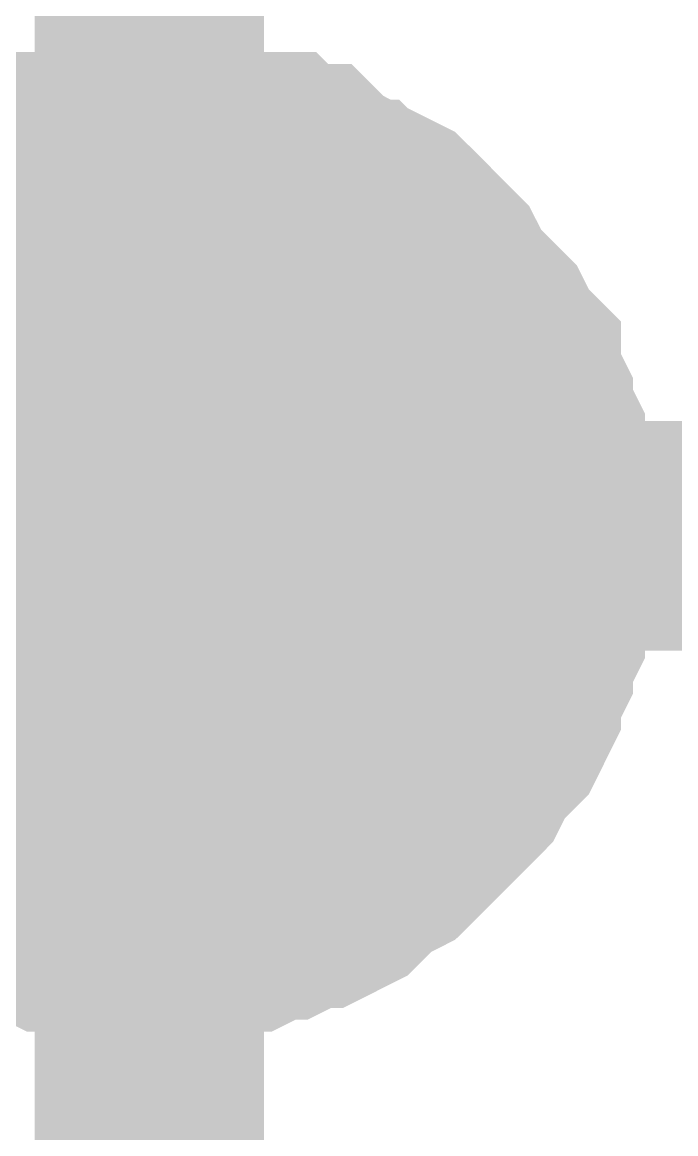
# Model space of a CAD drawing. Header units: millimetres. Extents: x 0 to 841, y 0 to 594.
# Drawn here: x 429.837 to 430.69, y 344.218 to 345.669 of the extents above; entities that cross this region are included whole.
import ezdxf

# ---------------------------------------------------------------- set-up
doc = ezdxf.new("R2010")
doc.units = ezdxf.units.MM
doc.layers.add('Sheet', color=255, linetype='Continuous')

msp = doc.modelspace()

# ---------------------------------------------------------------- linework, layer by layer
at = {"layer": 'Sheet', "const_width": 0.2997}
for points in [[(430.0032, 344.9984), (430.0032, 344.9984), (430.0032, 344.9984), (430.0032, 379.9953), (437.5032, 379.9953)], [(425.0031, 350.0002), (430.0032, 344.9984)], [(429.6771, 345.3868), (429.6926, 345.4023), (429.7237, 345.4178), (429.7392, 345.4178), (429.7547, 345.4334), (429.7858, 345.4489), (429.8013, 345.4644), (429.8324, 345.4644), (429.8479, 345.48), (429.879, 345.48), (429.8945, 345.48), (429.9255, 345.4955), (429.9566, 345.4955), (429.9721, 345.4955), (430.0032, 345.4955)], [(429.6771, 345.3868), (429.6926, 345.4023), (429.7237, 345.4178), (429.7392, 345.4178), (429.7547, 345.4334), (429.7858, 345.4489), (429.8013, 345.4644), (429.8324, 345.4644), (429.8479, 345.48), (429.879, 345.48), (429.8945, 345.48), (429.9255, 345.4955), (429.9566, 345.4955), (429.9721, 345.4955), (430.0032, 345.4955)], [(429.6771, 345.3868), (429.6926, 345.4023), (429.7237, 345.4178), (429.7392, 345.4178), (429.7547, 345.4334), (429.7858, 345.4489), (429.8013, 345.4644), (429.8324, 345.4644), (429.8479, 345.48), (429.879, 345.48), (429.8945, 345.48), (429.9255, 345.4955), (429.9566, 345.4955), (429.9721, 345.4955), (430.0032, 345.4955)], [(429.6771, 345.3868), (429.6926, 345.4023), (429.7237, 345.4178), (429.7392, 345.4178), (429.7547, 345.4334), (429.7858, 345.4489), (429.8013, 345.4644), (429.8324, 345.4644), (429.8479, 345.48), (429.879, 345.48), (429.8945, 345.48), (429.9255, 345.4955), (429.9566, 345.4955), (429.9721, 345.4955), (430.0032, 345.4955)], [(429.6771, 345.3868), (429.6926, 345.4023), (429.7237, 345.4178), (429.7392, 345.4178), (429.7547, 345.4334), (429.7858, 345.4489), (429.8013, 345.4644), (429.8324, 345.4644), (429.8479, 345.48), (429.879, 345.48), (429.8945, 345.48), (429.9255, 345.4955), (429.9566, 345.4955), (429.9721, 345.4955), (430.0032, 345.4955)], [(429.6771, 345.3868), (429.6926, 345.4023), (429.7237, 345.4178), (429.7392, 345.4178), (429.7547, 345.4334), (429.7858, 345.4489), (429.8013, 345.4644), (429.8324, 345.4644), (429.8479, 345.48), (429.879, 345.48), (429.8945, 345.48), (429.9255, 345.4955), (429.9566, 345.4955), (429.9721, 345.4955), (430.0032, 345.4955)], [(429.6771, 345.3868), (429.6926, 345.4023), (429.7237, 345.4178), (429.7392, 345.4178), (429.7547, 345.4334), (429.7858, 345.4489), (429.8013, 345.4644), (429.8324, 345.4644), (429.8479, 345.48), (429.879, 345.48), (429.8945, 345.48), (429.9255, 345.4955), (429.9566, 345.4955), (429.9721, 345.4955), (430.0032, 345.4955)], [(429.6771, 345.3868), (429.6926, 345.4023), (429.7237, 345.4178), (429.7392, 345.4178), (429.7547, 345.4334), (429.7858, 345.4489), (429.8013, 345.4644), (429.8324, 345.4644), (429.8479, 345.48), (429.879, 345.48), (429.8945, 345.48), (429.9255, 345.4955), (429.9566, 345.4955), (429.9721, 345.4955), (430.0032, 345.4955)], [(429.6771, 345.3868), (429.6926, 345.4023), (429.7237, 345.4178), (429.7392, 345.4178), (429.7547, 345.4334), (429.7858, 345.4489), (429.8013, 345.4644), (429.8324, 345.4644), (429.8479, 345.48), (429.879, 345.48), (429.8945, 345.48), (429.9255, 345.4955), (429.9566, 345.4955), (429.9721, 345.4955), (430.0032, 345.4955)], [(429.6771, 345.3868), (429.6926, 345.4023), (429.7237, 345.4178), (429.7392, 345.4178), (429.7547, 345.4334), (429.7858, 345.4489), (429.8013, 345.4644), (429.8324, 345.4644), (429.8479, 345.48), (429.879, 345.48), (429.8945, 345.48), (429.9255, 345.4955), (429.9566, 345.4955), (429.9721, 345.4955), (430.0032, 345.4955)], [(429.6771, 345.3868), (429.6926, 345.4023), (429.7237, 345.4178), (429.7392, 345.4178), (429.7547, 345.4334), (429.7858, 345.4489), (429.8013, 345.4644), (429.8324, 345.4644), (429.8479, 345.48), (429.879, 345.48), (429.8945, 345.48), (429.9255, 345.4955), (429.9566, 345.4955), (429.9721, 345.4955), (430.0032, 345.4955)], [(429.6771, 345.3868), (429.6926, 345.4023), (429.7237, 345.4178), (429.7392, 345.4178), (429.7547, 345.4334), (429.7858, 345.4489), (429.8013, 345.4644), (429.8324, 345.4644), (429.8479, 345.48), (429.879, 345.48), (429.8945, 345.48), (429.9255, 345.4955), (429.9566, 345.4955), (429.9721, 345.4955), (430.0032, 345.4955)], [(429.6771, 345.3868), (429.6926, 345.4023), (429.7237, 345.4178), (429.7392, 345.4178), (429.7547, 345.4334), (429.7858, 345.4489), (429.8013, 345.4644), (429.8324, 345.4644), (429.8479, 345.48), (429.879, 345.48), (429.8945, 345.48), (429.9255, 345.4955), (429.9566, 345.4955), (429.9721, 345.4955), (430.0032, 345.4955)], [(429.6771, 345.3868), (429.6926, 345.4023), (429.7237, 345.4178), (429.7392, 345.4178), (429.7547, 345.4334), (429.7858, 345.4489), (429.8013, 345.4644), (429.8324, 345.4644), (429.8479, 345.48), (429.879, 345.48), (429.8945, 345.48), (429.9255, 345.4955), (429.9566, 345.4955), (429.9721, 345.4955), (430.0032, 345.4955)], [(429.6771, 345.3868), (429.6926, 345.4023), (429.7237, 345.4178), (429.7392, 345.4178), (429.7547, 345.4334), (429.7858, 345.4489), (429.8013, 345.4644), (429.8324, 345.4644), (429.8479, 345.48), (429.879, 345.48), (429.8945, 345.48), (429.9255, 345.4955), (429.9566, 345.4955), (429.9721, 345.4955), (430.0032, 345.4955)], [(429.6771, 345.3868), (429.6926, 345.4023), (429.7237, 345.4178), (429.7392, 345.4178), (429.7547, 345.4334), (429.7858, 345.4489), (429.8013, 345.4644), (429.8324, 345.4644), (429.8479, 345.48), (429.879, 345.48), (429.8945, 345.48), (429.9255, 345.4955), (429.9566, 345.4955), (429.9721, 345.4955), (430.0032, 345.4955)], [(430.0032, 345.4955), (430.0032, 345.4955)], [(430.0032, 345.4955), (430.0342, 345.4955), (430.0498, 345.4955), (430.0808, 345.4955), (430.1119, 345.48), (430.1274, 345.48), (430.1585, 345.48), (430.174, 345.4644), (430.205, 345.4644), (430.2206, 345.4489), (430.2516, 345.4334), (430.2672, 345.4178), (430.2827, 345.4178), (430.3137, 345.4023), (430.3293, 345.3868), (430.3448, 345.3712), (430.3603, 345.3557), (430.3758, 345.3402), (430.3914, 345.3091), (430.4069, 345.2936), (430.4224, 345.278), (430.438, 345.2625), (430.4535, 345.2314), (430.469, 345.2159), (430.469, 345.2004), (430.4845, 345.1693), (430.4845, 345.1538), (430.5001, 345.1227), (430.5001, 345.1072), (430.5156, 345.0761), (430.5156, 345.045), (430.5156, 345.0295), (430.5156, 344.9984)], [(430.0032, 345.4955), (430.0032, 345.4955)], [(430.0032, 345.4955), (430.0342, 345.4955), (430.0498, 345.4955), (430.0808, 345.4955), (430.1119, 345.48), (430.1274, 345.48), (430.1585, 345.48), (430.174, 345.4644), (430.205, 345.4644), (430.2206, 345.4489), (430.2516, 345.4334), (430.2672, 345.4178), (430.2827, 345.4178), (430.3137, 345.4023), (430.3293, 345.3868), (430.3448, 345.3712), (430.3603, 345.3557), (430.3758, 345.3402), (430.3914, 345.3091), (430.4069, 345.2936), (430.4224, 345.278), (430.438, 345.2625), (430.4535, 345.2314), (430.469, 345.2159), (430.469, 345.2004), (430.4845, 345.1693), (430.4845, 345.1538), (430.5001, 345.1227), (430.5001, 345.1072), (430.5156, 345.0761), (430.5156, 345.045), (430.5156, 345.0295), (430.5156, 344.9984)], [(430.0032, 345.4955), (430.0032, 345.4955)], [(430.0032, 345.4955), (430.0342, 345.4955), (430.0498, 345.4955), (430.0808, 345.4955), (430.1119, 345.48), (430.1274, 345.48), (430.1585, 345.48), (430.174, 345.4644), (430.205, 345.4644), (430.2206, 345.4489), (430.2516, 345.4334), (430.2672, 345.4178), (430.2827, 345.4178), (430.3137, 345.4023), (430.3293, 345.3868), (430.3448, 345.3712), (430.3603, 345.3557), (430.3758, 345.3402), (430.3914, 345.3091), (430.4069, 345.2936), (430.4224, 345.278), (430.438, 345.2625), (430.4535, 345.2314), (430.469, 345.2159), (430.469, 345.2004), (430.4845, 345.1693), (430.4845, 345.1538), (430.5001, 345.1227), (430.5001, 345.1072), (430.5156, 345.0761), (430.5156, 345.045), (430.5156, 345.0295), (430.5156, 344.9984)], [(430.0032, 345.4955), (430.0032, 345.4955)], [(430.0032, 345.4955), (430.0342, 345.4955), (430.0498, 345.4955), (430.0808, 345.4955), (430.1119, 345.48), (430.1274, 345.48), (430.1585, 345.48), (430.174, 345.4644), (430.205, 345.4644), (430.2206, 345.4489), (430.2516, 345.4334), (430.2672, 345.4178), (430.2827, 345.4178), (430.3137, 345.4023), (430.3293, 345.3868), (430.3448, 345.3712), (430.3603, 345.3557), (430.3758, 345.3402), (430.3914, 345.3091), (430.4069, 345.2936), (430.4224, 345.278), (430.438, 345.2625), (430.4535, 345.2314), (430.469, 345.2159), (430.469, 345.2004), (430.4845, 345.1693), (430.4845, 345.1538), (430.5001, 345.1227), (430.5001, 345.1072), (430.5156, 345.0761), (430.5156, 345.045), (430.5156, 345.0295), (430.5156, 344.9984)], [(430.0032, 345.4955), (430.0032, 345.4955)], [(430.0032, 345.4955), (430.0342, 345.4955), (430.0498, 345.4955), (430.0808, 345.4955), (430.1119, 345.48), (430.1274, 345.48), (430.1585, 345.48), (430.174, 345.4644), (430.205, 345.4644), (430.2206, 345.4489), (430.2516, 345.4334), (430.2672, 345.4178), (430.2827, 345.4178), (430.3137, 345.4023), (430.3293, 345.3868), (430.3448, 345.3712), (430.3603, 345.3557), (430.3758, 345.3402), (430.3914, 345.3091), (430.4069, 345.2936), (430.4224, 345.278), (430.438, 345.2625), (430.4535, 345.2314), (430.469, 345.2159), (430.469, 345.2004), (430.4845, 345.1693), (430.4845, 345.1538), (430.5001, 345.1227), (430.5001, 345.1072), (430.5156, 345.0761), (430.5156, 345.045), (430.5156, 345.0295), (430.5156, 344.9984)], [(430.0032, 345.4955), (430.0032, 345.4955)], [(430.0032, 345.4955), (430.0342, 345.4955), (430.0498, 345.4955), (430.0808, 345.4955), (430.1119, 345.48), (430.1274, 345.48), (430.1585, 345.48), (430.174, 345.4644), (430.205, 345.4644), (430.2206, 345.4489), (430.2516, 345.4334), (430.2672, 345.4178), (430.2827, 345.4178), (430.3137, 345.4023), (430.3293, 345.3868), (430.3448, 345.3712), (430.3603, 345.3557), (430.3758, 345.3402), (430.3914, 345.3091), (430.4069, 345.2936), (430.4224, 345.278), (430.438, 345.2625), (430.4535, 345.2314), (430.469, 345.2159), (430.469, 345.2004), (430.4845, 345.1693), (430.4845, 345.1538), (430.5001, 345.1227), (430.5001, 345.1072), (430.5156, 345.0761), (430.5156, 345.045), (430.5156, 345.0295), (430.5156, 344.9984)], [(430.0032, 345.4955), (430.0032, 345.4955)], [(430.0032, 345.4955), (430.0342, 345.4955), (430.0498, 345.4955), (430.0808, 345.4955), (430.1119, 345.48), (430.1274, 345.48), (430.1585, 345.48), (430.174, 345.4644), (430.205, 345.4644), (430.2206, 345.4489), (430.2516, 345.4334), (430.2672, 345.4178), (430.2827, 345.4178), (430.3137, 345.4023), (430.3293, 345.3868), (430.3448, 345.3712), (430.3603, 345.3557), (430.3758, 345.3402), (430.3914, 345.3091), (430.4069, 345.2936), (430.4224, 345.278), (430.438, 345.2625), (430.4535, 345.2314), (430.469, 345.2159), (430.469, 345.2004), (430.4845, 345.1693), (430.4845, 345.1538), (430.5001, 345.1227), (430.5001, 345.1072), (430.5156, 345.0761), (430.5156, 345.045), (430.5156, 345.0295), (430.5156, 344.9984)], [(430.0032, 345.4955), (430.0032, 345.4955)], [(430.0032, 345.4955), (430.0342, 345.4955), (430.0498, 345.4955), (430.0808, 345.4955), (430.1119, 345.48), (430.1274, 345.48), (430.1585, 345.48), (430.174, 345.4644), (430.205, 345.4644), (430.2206, 345.4489), (430.2516, 345.4334), (430.2672, 345.4178), (430.2827, 345.4178), (430.3137, 345.4023), (430.3293, 345.3868), (430.3448, 345.3712), (430.3603, 345.3557), (430.3758, 345.3402), (430.3914, 345.3091), (430.4069, 345.2936), (430.4224, 345.278), (430.438, 345.2625), (430.4535, 345.2314), (430.469, 345.2159), (430.469, 345.2004), (430.4845, 345.1693), (430.4845, 345.1538), (430.5001, 345.1227), (430.5001, 345.1072), (430.5156, 345.0761), (430.5156, 345.045), (430.5156, 345.0295), (430.5156, 344.9984)], [(430.0032, 345.4955), (430.0032, 345.4955)], [(430.0032, 345.4955), (430.0342, 345.4955), (430.0498, 345.4955), (430.0808, 345.4955), (430.1119, 345.48), (430.1274, 345.48), (430.1585, 345.48), (430.174, 345.4644), (430.205, 345.4644), (430.2206, 345.4489), (430.2516, 345.4334), (430.2672, 345.4178), (430.2827, 345.4178), (430.3137, 345.4023), (430.3293, 345.3868), (430.3448, 345.3712), (430.3603, 345.3557), (430.3758, 345.3402), (430.3914, 345.3091), (430.4069, 345.2936), (430.4224, 345.278), (430.438, 345.2625), (430.4535, 345.2314), (430.469, 345.2159), (430.469, 345.2004), (430.4845, 345.1693), (430.4845, 345.1538), (430.5001, 345.1227), (430.5001, 345.1072), (430.5156, 345.0761), (430.5156, 345.045), (430.5156, 345.0295), (430.5156, 344.9984)], [(430.0032, 345.4955), (430.0032, 345.4955)], [(430.0032, 345.4955), (430.0342, 345.4955), (430.0498, 345.4955), (430.0808, 345.4955), (430.1119, 345.48), (430.1274, 345.48), (430.1585, 345.48), (430.174, 345.4644), (430.205, 345.4644), (430.2206, 345.4489), (430.2516, 345.4334), (430.2672, 345.4178), (430.2827, 345.4178), (430.3137, 345.4023), (430.3293, 345.3868), (430.3448, 345.3712), (430.3603, 345.3557), (430.3758, 345.3402), (430.3914, 345.3091), (430.4069, 345.2936), (430.4224, 345.278), (430.438, 345.2625), (430.4535, 345.2314), (430.469, 345.2159), (430.469, 345.2004), (430.4845, 345.1693), (430.4845, 345.1538), (430.5001, 345.1227), (430.5001, 345.1072), (430.5156, 345.0761), (430.5156, 345.045), (430.5156, 345.0295), (430.5156, 344.9984)], [(430.0032, 345.4955), (430.0032, 345.4955)], [(430.0032, 345.4955), (430.0342, 345.4955), (430.0498, 345.4955), (430.0808, 345.4955), (430.1119, 345.48), (430.1274, 345.48), (430.1585, 345.48), (430.174, 345.4644), (430.205, 345.4644), (430.2206, 345.4489), (430.2516, 345.4334), (430.2672, 345.4178), (430.2827, 345.4178), (430.3137, 345.4023), (430.3293, 345.3868), (430.3448, 345.3712), (430.3603, 345.3557), (430.3758, 345.3402), (430.3914, 345.3091), (430.4069, 345.2936), (430.4224, 345.278), (430.438, 345.2625), (430.4535, 345.2314), (430.469, 345.2159), (430.469, 345.2004), (430.4845, 345.1693), (430.4845, 345.1538), (430.5001, 345.1227), (430.5001, 345.1072), (430.5156, 345.0761), (430.5156, 345.045), (430.5156, 345.0295), (430.5156, 344.9984)], [(430.0032, 345.4955), (430.0032, 345.4955)], [(430.0032, 345.4955), (430.0342, 345.4955), (430.0498, 345.4955), (430.0808, 345.4955), (430.1119, 345.48), (430.1274, 345.48), (430.1585, 345.48), (430.174, 345.4644), (430.205, 345.4644), (430.2206, 345.4489), (430.2516, 345.4334), (430.2672, 345.4178), (430.2827, 345.4178), (430.3137, 345.4023), (430.3293, 345.3868), (430.3448, 345.3712), (430.3603, 345.3557), (430.3758, 345.3402), (430.3914, 345.3091), (430.4069, 345.2936), (430.4224, 345.278), (430.438, 345.2625), (430.4535, 345.2314), (430.469, 345.2159), (430.469, 345.2004), (430.4845, 345.1693), (430.4845, 345.1538), (430.5001, 345.1227), (430.5001, 345.1072), (430.5156, 345.0761), (430.5156, 345.045), (430.5156, 345.0295), (430.5156, 344.9984)], [(430.0032, 345.4955), (430.0032, 345.4955)], [(430.0032, 345.4955), (430.0342, 345.4955), (430.0498, 345.4955), (430.0808, 345.4955), (430.1119, 345.48), (430.1274, 345.48), (430.1585, 345.48), (430.174, 345.4644), (430.205, 345.4644), (430.2206, 345.4489), (430.2516, 345.4334), (430.2672, 345.4178), (430.2827, 345.4178), (430.3137, 345.4023), (430.3293, 345.3868), (430.3448, 345.3712), (430.3603, 345.3557), (430.3758, 345.3402), (430.3914, 345.3091), (430.4069, 345.2936), (430.4224, 345.278), (430.438, 345.2625), (430.4535, 345.2314), (430.469, 345.2159), (430.469, 345.2004), (430.4845, 345.1693), (430.4845, 345.1538), (430.5001, 345.1227), (430.5001, 345.1072), (430.5156, 345.0761), (430.5156, 345.045), (430.5156, 345.0295), (430.5156, 344.9984)], [(430.0032, 345.4955), (430.0032, 345.4955)], [(430.0032, 345.4955), (430.0342, 345.4955), (430.0498, 345.4955), (430.0808, 345.4955), (430.1119, 345.48), (430.1274, 345.48), (430.1585, 345.48), (430.174, 345.4644), (430.205, 345.4644), (430.2206, 345.4489), (430.2516, 345.4334), (430.2672, 345.4178), (430.2827, 345.4178), (430.3137, 345.4023), (430.3293, 345.3868), (430.3448, 345.3712), (430.3603, 345.3557), (430.3758, 345.3402), (430.3914, 345.3091), (430.4069, 345.2936), (430.4224, 345.278), (430.438, 345.2625), (430.4535, 345.2314), (430.469, 345.2159), (430.469, 345.2004), (430.4845, 345.1693), (430.4845, 345.1538), (430.5001, 345.1227), (430.5001, 345.1072), (430.5156, 345.0761), (430.5156, 345.045), (430.5156, 345.0295), (430.5156, 344.9984)], [(430.0032, 345.4955), (430.0032, 345.4955)], [(430.0032, 345.4955), (430.0342, 345.4955), (430.0498, 345.4955), (430.0808, 345.4955), (430.1119, 345.48), (430.1274, 345.48), (430.1585, 345.48), (430.174, 345.4644), (430.205, 345.4644), (430.2206, 345.4489), (430.2516, 345.4334), (430.2672, 345.4178), (430.2827, 345.4178), (430.3137, 345.4023), (430.3293, 345.3868), (430.3448, 345.3712), (430.3603, 345.3557), (430.3758, 345.3402), (430.3914, 345.3091), (430.4069, 345.2936), (430.4224, 345.278), (430.438, 345.2625), (430.4535, 345.2314), (430.469, 345.2159), (430.469, 345.2004), (430.4845, 345.1693), (430.4845, 345.1538), (430.5001, 345.1227), (430.5001, 345.1072), (430.5156, 345.0761), (430.5156, 345.045), (430.5156, 345.0295), (430.5156, 344.9984)], [(430.0032, 345.4955), (430.0032, 345.4955)], [(430.0032, 345.4955), (430.0342, 345.4955), (430.0498, 345.4955), (430.0808, 345.4955), (430.1119, 345.48), (430.1274, 345.48), (430.1585, 345.48), (430.174, 345.4644), (430.205, 345.4644), (430.2206, 345.4489), (430.2516, 345.4334), (430.2672, 345.4178), (430.2827, 345.4178), (430.3137, 345.4023), (430.3293, 345.3868), (430.3448, 345.3712), (430.3603, 345.3557), (430.3758, 345.3402), (430.3914, 345.3091), (430.4069, 345.2936), (430.4224, 345.278), (430.438, 345.2625), (430.4535, 345.2314), (430.469, 345.2159), (430.469, 345.2004), (430.4845, 345.1693), (430.4845, 345.1538), (430.5001, 345.1227), (430.5001, 345.1072), (430.5156, 345.0761), (430.5156, 345.045), (430.5156, 345.0295), (430.5156, 344.9984)], [(430.0032, 344.9984), (430.0032, 339.9967), (430.0032, 334.9949), (430.0032, 319.9895), (430.0032, 319.9895), (420.0031, 319.9895)], [(430.5156, 344.9984), (430.5156, 344.9674), (430.5156, 344.9518), (430.5156, 344.9208), (430.5001, 344.8897), (430.5001, 344.8742), (430.4845, 344.8431), (430.4845, 344.8276), (430.469, 344.7965), (430.469, 344.781), (430.4535, 344.7499), (430.438, 344.7344), (430.4224, 344.7188), (430.4069, 344.6878), (430.3914, 344.6722), (430.3758, 344.6567), (430.3603, 344.6412), (430.3448, 344.6256), (430.3293, 344.6101), (430.3137, 344.5946), (430.2827, 344.579), (430.2672, 344.5635), (430.2516, 344.548), (430.2206, 344.5324), (430.205, 344.5324), (430.174, 344.5169), (430.1585, 344.5169), (430.1274, 344.5014), (430.1119, 344.5014), (430.0808, 344.4858), (430.0498, 344.4858), (430.0342, 344.4858), (430.0032, 344.4858)], [(430.5156, 344.9984), (430.5156, 344.9674), (430.5156, 344.9518), (430.5156, 344.9208), (430.5001, 344.8897), (430.5001, 344.8742), (430.4845, 344.8431), (430.4845, 344.8276), (430.469, 344.7965), (430.469, 344.781), (430.4535, 344.7499), (430.438, 344.7344), (430.4224, 344.7188), (430.4069, 344.6878), (430.3914, 344.6722), (430.3758, 344.6567), (430.3603, 344.6412), (430.3448, 344.6256), (430.3293, 344.6101), (430.3137, 344.5946), (430.2827, 344.579), (430.2672, 344.5635), (430.2516, 344.548), (430.2206, 344.5324), (430.205, 344.5324), (430.174, 344.5169), (430.1585, 344.5169), (430.1274, 344.5014), (430.1119, 344.5014), (430.0808, 344.4858), (430.0498, 344.4858), (430.0342, 344.4858), (430.0032, 344.4858)], [(430.5156, 344.9984), (430.5156, 344.9674), (430.5156, 344.9518), (430.5156, 344.9208), (430.5001, 344.8897), (430.5001, 344.8742), (430.4845, 344.8431), (430.4845, 344.8276), (430.469, 344.7965), (430.469, 344.781), (430.4535, 344.7499), (430.438, 344.7344), (430.4224, 344.7188), (430.4069, 344.6878), (430.3914, 344.6722), (430.3758, 344.6567), (430.3603, 344.6412), (430.3448, 344.6256), (430.3293, 344.6101), (430.3137, 344.5946), (430.2827, 344.579), (430.2672, 344.5635), (430.2516, 344.548), (430.2206, 344.5324), (430.205, 344.5324), (430.174, 344.5169), (430.1585, 344.5169), (430.1274, 344.5014), (430.1119, 344.5014), (430.0808, 344.4858), (430.0498, 344.4858), (430.0342, 344.4858), (430.0032, 344.4858)], [(430.5156, 344.9984), (430.5156, 344.9674), (430.5156, 344.9518), (430.5156, 344.9208), (430.5001, 344.8897), (430.5001, 344.8742), (430.4845, 344.8431), (430.4845, 344.8276), (430.469, 344.7965), (430.469, 344.781), (430.4535, 344.7499), (430.438, 344.7344), (430.4224, 344.7188), (430.4069, 344.6878), (430.3914, 344.6722), (430.3758, 344.6567), (430.3603, 344.6412), (430.3448, 344.6256), (430.3293, 344.6101), (430.3137, 344.5946), (430.2827, 344.579), (430.2672, 344.5635), (430.2516, 344.548), (430.2206, 344.5324), (430.205, 344.5324), (430.174, 344.5169), (430.1585, 344.5169), (430.1274, 344.5014), (430.1119, 344.5014), (430.0808, 344.4858), (430.0498, 344.4858), (430.0342, 344.4858), (430.0032, 344.4858)], [(430.5156, 344.9984), (430.5156, 344.9674), (430.5156, 344.9518), (430.5156, 344.9208), (430.5001, 344.8897), (430.5001, 344.8742), (430.4845, 344.8431), (430.4845, 344.8276), (430.469, 344.7965), (430.469, 344.781), (430.4535, 344.7499), (430.438, 344.7344), (430.4224, 344.7188), (430.4069, 344.6878), (430.3914, 344.6722), (430.3758, 344.6567), (430.3603, 344.6412), (430.3448, 344.6256), (430.3293, 344.6101), (430.3137, 344.5946), (430.2827, 344.579), (430.2672, 344.5635), (430.2516, 344.548), (430.2206, 344.5324), (430.205, 344.5324), (430.174, 344.5169), (430.1585, 344.5169), (430.1274, 344.5014), (430.1119, 344.5014), (430.0808, 344.4858), (430.0498, 344.4858), (430.0342, 344.4858), (430.0032, 344.4858)], [(430.5156, 344.9984), (430.5156, 344.9674), (430.5156, 344.9518), (430.5156, 344.9208), (430.5001, 344.8897), (430.5001, 344.8742), (430.4845, 344.8431), (430.4845, 344.8276), (430.469, 344.7965), (430.469, 344.781), (430.4535, 344.7499), (430.438, 344.7344), (430.4224, 344.7188), (430.4069, 344.6878), (430.3914, 344.6722), (430.3758, 344.6567), (430.3603, 344.6412), (430.3448, 344.6256), (430.3293, 344.6101), (430.3137, 344.5946), (430.2827, 344.579), (430.2672, 344.5635), (430.2516, 344.548), (430.2206, 344.5324), (430.205, 344.5324), (430.174, 344.5169), (430.1585, 344.5169), (430.1274, 344.5014), (430.1119, 344.5014), (430.0808, 344.4858), (430.0498, 344.4858), (430.0342, 344.4858), (430.0032, 344.4858)], [(430.0032, 344.9984), (437.5032, 344.9984)], [(430.5156, 344.9984), (430.5156, 344.9674), (430.5156, 344.9518), (430.5156, 344.9208), (430.5001, 344.8897), (430.5001, 344.8742), (430.4845, 344.8431), (430.4845, 344.8276), (430.469, 344.7965), (430.469, 344.781), (430.4535, 344.7499), (430.438, 344.7344), (430.4224, 344.7188), (430.4069, 344.6878), (430.3914, 344.6722), (430.3758, 344.6567), (430.3603, 344.6412), (430.3448, 344.6256), (430.3293, 344.6101), (430.3137, 344.5946), (430.2827, 344.579), (430.2672, 344.5635), (430.2516, 344.548), (430.2206, 344.5324), (430.205, 344.5324), (430.174, 344.5169), (430.1585, 344.5169), (430.1274, 344.5014), (430.1119, 344.5014), (430.0808, 344.4858), (430.0498, 344.4858), (430.0342, 344.4858), (430.0032, 344.4858)], [(430.5156, 344.9984), (430.5156, 344.9674), (430.5156, 344.9518), (430.5156, 344.9208), (430.5001, 344.8897), (430.5001, 344.8742), (430.4845, 344.8431), (430.4845, 344.8276), (430.469, 344.7965), (430.469, 344.781), (430.4535, 344.7499), (430.438, 344.7344), (430.4224, 344.7188), (430.4069, 344.6878), (430.3914, 344.6722), (430.3758, 344.6567), (430.3603, 344.6412), (430.3448, 344.6256), (430.3293, 344.6101), (430.3137, 344.5946), (430.2827, 344.579), (430.2672, 344.5635), (430.2516, 344.548), (430.2206, 344.5324), (430.205, 344.5324), (430.174, 344.5169), (430.1585, 344.5169), (430.1274, 344.5014), (430.1119, 344.5014), (430.0808, 344.4858), (430.0498, 344.4858), (430.0342, 344.4858), (430.0032, 344.4858)], [(430.5156, 344.9984), (430.5156, 344.9674), (430.5156, 344.9518), (430.5156, 344.9208), (430.5001, 344.8897), (430.5001, 344.8742), (430.4845, 344.8431), (430.4845, 344.8276), (430.469, 344.7965), (430.469, 344.781), (430.4535, 344.7499), (430.438, 344.7344), (430.4224, 344.7188), (430.4069, 344.6878), (430.3914, 344.6722), (430.3758, 344.6567), (430.3603, 344.6412), (430.3448, 344.6256), (430.3293, 344.6101), (430.3137, 344.5946), (430.2827, 344.579), (430.2672, 344.5635), (430.2516, 344.548), (430.2206, 344.5324), (430.205, 344.5324), (430.174, 344.5169), (430.1585, 344.5169), (430.1274, 344.5014), (430.1119, 344.5014), (430.0808, 344.4858), (430.0498, 344.4858), (430.0342, 344.4858), (430.0032, 344.4858)], [(430.5156, 344.9984), (430.5156, 344.9674), (430.5156, 344.9518), (430.5156, 344.9208), (430.5001, 344.8897), (430.5001, 344.8742), (430.4845, 344.8431), (430.4845, 344.8276), (430.469, 344.7965), (430.469, 344.781), (430.4535, 344.7499), (430.438, 344.7344), (430.4224, 344.7188), (430.4069, 344.6878), (430.3914, 344.6722), (430.3758, 344.6567), (430.3603, 344.6412), (430.3448, 344.6256), (430.3293, 344.6101), (430.3137, 344.5946), (430.2827, 344.579), (430.2672, 344.5635), (430.2516, 344.548), (430.2206, 344.5324), (430.205, 344.5324), (430.174, 344.5169), (430.1585, 344.5169), (430.1274, 344.5014), (430.1119, 344.5014), (430.0808, 344.4858), (430.0498, 344.4858), (430.0342, 344.4858), (430.0032, 344.4858)], [(430.5156, 344.9984), (430.5156, 344.9674), (430.5156, 344.9518), (430.5156, 344.9208), (430.5001, 344.8897), (430.5001, 344.8742), (430.4845, 344.8431), (430.4845, 344.8276), (430.469, 344.7965), (430.469, 344.781), (430.4535, 344.7499), (430.438, 344.7344), (430.4224, 344.7188), (430.4069, 344.6878), (430.3914, 344.6722), (430.3758, 344.6567), (430.3603, 344.6412), (430.3448, 344.6256), (430.3293, 344.6101), (430.3137, 344.5946), (430.2827, 344.579), (430.2672, 344.5635), (430.2516, 344.548), (430.2206, 344.5324), (430.205, 344.5324), (430.174, 344.5169), (430.1585, 344.5169), (430.1274, 344.5014), (430.1119, 344.5014), (430.0808, 344.4858), (430.0498, 344.4858), (430.0342, 344.4858), (430.0032, 344.4858)], [(430.5156, 344.9984), (430.5156, 344.9674), (430.5156, 344.9518), (430.5156, 344.9208), (430.5001, 344.8897), (430.5001, 344.8742), (430.4845, 344.8431), (430.4845, 344.8276), (430.469, 344.7965), (430.469, 344.781), (430.4535, 344.7499), (430.438, 344.7344), (430.4224, 344.7188), (430.4069, 344.6878), (430.3914, 344.6722), (430.3758, 344.6567), (430.3603, 344.6412), (430.3448, 344.6256), (430.3293, 344.6101), (430.3137, 344.5946), (430.2827, 344.579), (430.2672, 344.5635), (430.2516, 344.548), (430.2206, 344.5324), (430.205, 344.5324), (430.174, 344.5169), (430.1585, 344.5169), (430.1274, 344.5014), (430.1119, 344.5014), (430.0808, 344.4858), (430.0498, 344.4858), (430.0342, 344.4858), (430.0032, 344.4858)], [(430.5156, 344.9984), (430.5156, 344.9674), (430.5156, 344.9518), (430.5156, 344.9208), (430.5001, 344.8897), (430.5001, 344.8742), (430.4845, 344.8431), (430.4845, 344.8276), (430.469, 344.7965), (430.469, 344.781), (430.4535, 344.7499), (430.438, 344.7344), (430.4224, 344.7188), (430.4069, 344.6878), (430.3914, 344.6722), (430.3758, 344.6567), (430.3603, 344.6412), (430.3448, 344.6256), (430.3293, 344.6101), (430.3137, 344.5946), (430.2827, 344.579), (430.2672, 344.5635), (430.2516, 344.548), (430.2206, 344.5324), (430.205, 344.5324), (430.174, 344.5169), (430.1585, 344.5169), (430.1274, 344.5014), (430.1119, 344.5014), (430.0808, 344.4858), (430.0498, 344.4858), (430.0342, 344.4858), (430.0032, 344.4858)], [(430.5156, 344.9984), (430.5156, 344.9674), (430.5156, 344.9518), (430.5156, 344.9208), (430.5001, 344.8897), (430.5001, 344.8742), (430.4845, 344.8431), (430.4845, 344.8276), (430.469, 344.7965), (430.469, 344.781), (430.4535, 344.7499), (430.438, 344.7344), (430.4224, 344.7188), (430.4069, 344.6878), (430.3914, 344.6722), (430.3758, 344.6567), (430.3603, 344.6412), (430.3448, 344.6256), (430.3293, 344.6101), (430.3137, 344.5946), (430.2827, 344.579), (430.2672, 344.5635), (430.2516, 344.548), (430.2206, 344.5324), (430.205, 344.5324), (430.174, 344.5169), (430.1585, 344.5169), (430.1274, 344.5014), (430.1119, 344.5014), (430.0808, 344.4858), (430.0498, 344.4858), (430.0342, 344.4858), (430.0032, 344.4858)], [(430.5156, 344.9984), (430.5156, 344.9674), (430.5156, 344.9518), (430.5156, 344.9208), (430.5001, 344.8897), (430.5001, 344.8742), (430.4845, 344.8431), (430.4845, 344.8276), (430.469, 344.7965), (430.469, 344.781), (430.4535, 344.7499), (430.438, 344.7344), (430.4224, 344.7188), (430.4069, 344.6878), (430.3914, 344.6722), (430.3758, 344.6567), (430.3603, 344.6412), (430.3448, 344.6256), (430.3293, 344.6101), (430.3137, 344.5946), (430.2827, 344.579), (430.2672, 344.5635), (430.2516, 344.548), (430.2206, 344.5324), (430.205, 344.5324), (430.174, 344.5169), (430.1585, 344.5169), (430.1274, 344.5014), (430.1119, 344.5014), (430.0808, 344.4858), (430.0498, 344.4858), (430.0342, 344.4858), (430.0032, 344.4858)], [(430.5156, 344.9984), (430.5156, 344.9674), (430.5156, 344.9518), (430.5156, 344.9208), (430.5001, 344.8897), (430.5001, 344.8742), (430.4845, 344.8431), (430.4845, 344.8276), (430.469, 344.7965), (430.469, 344.781), (430.4535, 344.7499), (430.438, 344.7344), (430.4224, 344.7188), (430.4069, 344.6878), (430.3914, 344.6722), (430.3758, 344.6567), (430.3603, 344.6412), (430.3448, 344.6256), (430.3293, 344.6101), (430.3137, 344.5946), (430.2827, 344.579), (430.2672, 344.5635), (430.2516, 344.548), (430.2206, 344.5324), (430.205, 344.5324), (430.174, 344.5169), (430.1585, 344.5169), (430.1274, 344.5014), (430.1119, 344.5014), (430.0808, 344.4858), (430.0498, 344.4858), (430.0342, 344.4858), (430.0032, 344.4858)], [(430.5156, 344.9984), (430.5156, 344.9984), (430.5156, 344.9984), (430.5156, 344.9984), (430.5156, 344.9984), (430.5156, 344.9984), (430.5156, 344.9984), (430.5156, 344.9984), (430.5156, 344.9984), (430.5156, 344.9984), (430.5156, 344.9984), (430.5156, 344.9984), (430.5156, 344.9984), (430.5156, 344.9984), (430.5156, 344.9984), (430.5156, 344.9984), (430.5156, 344.9984), (430.5156, 344.9984), (430.5156, 344.9984), (430.5156, 344.9984), (430.5156, 344.9984), (430.5156, 344.9984), (430.5156, 344.9984), (430.5156, 344.9984), (430.5156, 344.9984), (430.5156, 344.9984), (430.5156, 344.9984), (430.5156, 344.9984), (430.5156, 344.9984), (430.5156, 344.9984), (430.5156, 344.9984), (430.5156, 344.9984), (430.5156, 344.9984)], [(430.5156, 344.9984), (430.5156, 344.9984)], [(430.5156, 344.9984), (430.5156, 344.9984), (430.5156, 344.9984), (430.5156, 344.9984), (430.5156, 344.9984), (430.5156, 344.9984), (430.5156, 344.9984), (430.5156, 344.9984), (430.5156, 344.9984), (430.5156, 344.9984), (430.5156, 344.9984), (430.5156, 344.9984), (430.5156, 344.9984), (430.5156, 344.9984), (430.5156, 344.9984), (430.5156, 344.9984), (430.5156, 344.9984), (430.5156, 344.9984), (430.5156, 344.9984), (430.5156, 344.9984), (430.5156, 344.9984), (430.5156, 344.9984), (430.5156, 344.9984), (430.5156, 344.9984), (430.5156, 344.9984), (430.5156, 344.9984), (430.5156, 344.9984), (430.5156, 344.9984), (430.5156, 344.9984), (430.5156, 344.9984), (430.5156, 344.9984), (430.5156, 344.9984), (430.5156, 344.9984)], [(430.5156, 344.9984), (430.5156, 344.9984)], [(430.5156, 344.9984), (430.5156, 344.9984), (430.5156, 344.9984), (430.5156, 344.9984), (430.5156, 344.9984), (430.5156, 344.9984), (430.5156, 344.9984), (430.5156, 344.9984), (430.5156, 344.9984), (430.5156, 344.9984), (430.5156, 344.9984), (430.5156, 344.9984), (430.5156, 344.9984), (430.5156, 344.9984), (430.5156, 344.9984), (430.5156, 344.9984), (430.5156, 344.9984), (430.5156, 344.9984), (430.5156, 344.9984), (430.5156, 344.9984), (430.5156, 344.9984), (430.5156, 344.9984), (430.5156, 344.9984), (430.5156, 344.9984), (430.5156, 344.9984), (430.5156, 344.9984), (430.5156, 344.9984), (430.5156, 344.9984), (430.5156, 344.9984), (430.5156, 344.9984), (430.5156, 344.9984), (430.5156, 344.9984), (430.5156, 344.9984)], [(430.5156, 344.9984), (430.5156, 344.9984)], [(430.5156, 344.9984), (430.5156, 344.9984), (430.5156, 344.9984), (430.5156, 344.9984), (430.5156, 344.9984), (430.5156, 344.9984), (430.5156, 344.9984), (430.5156, 344.9984), (430.5156, 344.9984), (430.5156, 344.9984), (430.5156, 344.9984), (430.5156, 344.9984), (430.5156, 344.9984), (430.5156, 344.9984), (430.5156, 344.9984), (430.5156, 344.9984), (430.5156, 344.9984), (430.5156, 344.9984), (430.5156, 344.9984), (430.5156, 344.9984), (430.5156, 344.9984), (430.5156, 344.9984), (430.5156, 344.9984), (430.5156, 344.9984), (430.5156, 344.9984), (430.5156, 344.9984), (430.5156, 344.9984), (430.5156, 344.9984), (430.5156, 344.9984), (430.5156, 344.9984), (430.5156, 344.9984), (430.5156, 344.9984), (430.5156, 344.9984)], [(430.5156, 344.9984), (430.5156, 344.9984)], [(430.5156, 344.9984), (430.5156, 344.9984), (430.5156, 344.9984), (430.5156, 344.9984), (430.5156, 344.9984), (430.5156, 344.9984), (430.5156, 344.9984), (430.5156, 344.9984), (430.5156, 344.9984), (430.5156, 344.9984), (430.5156, 344.9984), (430.5156, 344.9984), (430.5156, 344.9984), (430.5156, 344.9984), (430.5156, 344.9984), (430.5156, 344.9984), (430.5156, 344.9984), (430.5156, 344.9984), (430.5156, 344.9984), (430.5156, 344.9984), (430.5156, 344.9984), (430.5156, 344.9984), (430.5156, 344.9984), (430.5156, 344.9984), (430.5156, 344.9984), (430.5156, 344.9984), (430.5156, 344.9984), (430.5156, 344.9984), (430.5156, 344.9984), (430.5156, 344.9984), (430.5156, 344.9984), (430.5156, 344.9984), (430.5156, 344.9984)], [(430.5156, 344.9984), (430.5156, 344.9984)], [(430.5156, 344.9984), (430.5156, 344.9984), (430.5156, 344.9984), (430.5156, 344.9984), (430.5156, 344.9984), (430.5156, 344.9984), (430.5156, 344.9984), (430.5156, 344.9984), (430.5156, 344.9984), (430.5156, 344.9984), (430.5156, 344.9984), (430.5156, 344.9984), (430.5156, 344.9984), (430.5156, 344.9984), (430.5156, 344.9984), (430.5156, 344.9984), (430.5156, 344.9984), (430.5156, 344.9984), (430.5156, 344.9984), (430.5156, 344.9984), (430.5156, 344.9984), (430.5156, 344.9984), (430.5156, 344.9984), (430.5156, 344.9984), (430.5156, 344.9984), (430.5156, 344.9984), (430.5156, 344.9984), (430.5156, 344.9984), (430.5156, 344.9984), (430.5156, 344.9984), (430.5156, 344.9984), (430.5156, 344.9984), (430.5156, 344.9984)], [(430.5156, 344.9984), (430.5156, 344.9984)], [(430.5156, 344.9984), (430.5156, 344.9984), (430.5156, 344.9984), (430.5156, 344.9984), (430.5156, 344.9984), (430.5156, 344.9984), (430.5156, 344.9984), (430.5156, 344.9984), (430.5156, 344.9984), (430.5156, 344.9984), (430.5156, 344.9984), (430.5156, 344.9984), (430.5156, 344.9984), (430.5156, 344.9984), (430.5156, 344.9984), (430.5156, 344.9984), (430.5156, 344.9984), (430.5156, 344.9984), (430.5156, 344.9984), (430.5156, 344.9984), (430.5156, 344.9984), (430.5156, 344.9984), (430.5156, 344.9984), (430.5156, 344.9984), (430.5156, 344.9984), (430.5156, 344.9984), (430.5156, 344.9984), (430.5156, 344.9984), (430.5156, 344.9984), (430.5156, 344.9984), (430.5156, 344.9984), (430.5156, 344.9984), (430.5156, 344.9984)], [(430.5156, 344.9984), (430.5156, 344.9984)], [(430.5156, 344.9984), (430.5156, 344.9984), (430.5156, 344.9984), (430.5156, 344.9984), (430.5156, 344.9984), (430.5156, 344.9984), (430.5156, 344.9984), (430.5156, 344.9984), (430.5156, 344.9984), (430.5156, 344.9984), (430.5156, 344.9984), (430.5156, 344.9984), (430.5156, 344.9984), (430.5156, 344.9984), (430.5156, 344.9984), (430.5156, 344.9984), (430.5156, 344.9984), (430.5156, 344.9984), (430.5156, 344.9984), (430.5156, 344.9984), (430.5156, 344.9984), (430.5156, 344.9984), (430.5156, 344.9984), (430.5156, 344.9984), (430.5156, 344.9984), (430.5156, 344.9984), (430.5156, 344.9984), (430.5156, 344.9984), (430.5156, 344.9984), (430.5156, 344.9984), (430.5156, 344.9984), (430.5156, 344.9984), (430.5156, 344.9984)], [(430.5156, 344.9984), (430.5156, 344.9984)], [(430.5156, 344.9984), (430.5156, 344.9984), (430.5156, 344.9984), (430.5156, 344.9984), (430.5156, 344.9984), (430.5156, 344.9984), (430.5156, 344.9984), (430.5156, 344.9984), (430.5156, 344.9984), (430.5156, 344.9984), (430.5156, 344.9984), (430.5156, 344.9984), (430.5156, 344.9984), (430.5156, 344.9984), (430.5156, 344.9984), (430.5156, 344.9984), (430.5156, 344.9984), (430.5156, 344.9984), (430.5156, 344.9984), (430.5156, 344.9984), (430.5156, 344.9984), (430.5156, 344.9984), (430.5156, 344.9984), (430.5156, 344.9984), (430.5156, 344.9984), (430.5156, 344.9984), (430.5156, 344.9984), (430.5156, 344.9984), (430.5156, 344.9984), (430.5156, 344.9984), (430.5156, 344.9984), (430.5156, 344.9984), (430.5156, 344.9984)], [(430.5156, 344.9984), (430.5156, 344.9984)], [(430.5156, 344.9984), (430.5156, 344.9984), (430.5156, 344.9984), (430.5156, 344.9984), (430.5156, 344.9984), (430.5156, 344.9984), (430.5156, 344.9984), (430.5156, 344.9984), (430.5156, 344.9984), (430.5156, 344.9984), (430.5156, 344.9984), (430.5156, 344.9984), (430.5156, 344.9984), (430.5156, 344.9984), (430.5156, 344.9984), (430.5156, 344.9984), (430.5156, 344.9984), (430.5156, 344.9984), (430.5156, 344.9984), (430.5156, 344.9984), (430.5156, 344.9984), (430.5156, 344.9984), (430.5156, 344.9984), (430.5156, 344.9984), (430.5156, 344.9984), (430.5156, 344.9984), (430.5156, 344.9984), (430.5156, 344.9984), (430.5156, 344.9984), (430.5156, 344.9984), (430.5156, 344.9984), (430.5156, 344.9984), (430.5156, 344.9984)], [(430.5156, 344.9984), (430.5156, 344.9984)], [(430.5156, 344.9984), (430.5156, 344.9984), (430.5156, 344.9984), (430.5156, 344.9984), (430.5156, 344.9984), (430.5156, 344.9984), (430.5156, 344.9984), (430.5156, 344.9984), (430.5156, 344.9984), (430.5156, 344.9984), (430.5156, 344.9984), (430.5156, 344.9984), (430.5156, 344.9984), (430.5156, 344.9984), (430.5156, 344.9984), (430.5156, 344.9984), (430.5156, 344.9984), (430.5156, 344.9984), (430.5156, 344.9984), (430.5156, 344.9984), (430.5156, 344.9984), (430.5156, 344.9984), (430.5156, 344.9984), (430.5156, 344.9984), (430.5156, 344.9984), (430.5156, 344.9984), (430.5156, 344.9984), (430.5156, 344.9984), (430.5156, 344.9984), (430.5156, 344.9984), (430.5156, 344.9984), (430.5156, 344.9984), (430.5156, 344.9984)], [(430.5156, 344.9984), (430.5156, 344.9984)], [(430.5156, 344.9984), (430.5156, 344.9984), (430.5156, 344.9984), (430.5156, 344.9984), (430.5156, 344.9984), (430.5156, 344.9984), (430.5156, 344.9984), (430.5156, 344.9984), (430.5156, 344.9984), (430.5156, 344.9984), (430.5156, 344.9984), (430.5156, 344.9984), (430.5156, 344.9984), (430.5156, 344.9984), (430.5156, 344.9984), (430.5156, 344.9984), (430.5156, 344.9984), (430.5156, 344.9984), (430.5156, 344.9984), (430.5156, 344.9984), (430.5156, 344.9984), (430.5156, 344.9984), (430.5156, 344.9984), (430.5156, 344.9984), (430.5156, 344.9984), (430.5156, 344.9984), (430.5156, 344.9984), (430.5156, 344.9984), (430.5156, 344.9984), (430.5156, 344.9984), (430.5156, 344.9984), (430.5156, 344.9984), (430.5156, 344.9984)], [(430.5156, 344.9984), (430.5156, 344.9984)], [(430.5156, 344.9984), (430.5156, 344.9984), (430.5156, 344.9984), (430.5156, 344.9984), (430.5156, 344.9984), (430.5156, 344.9984), (430.5156, 344.9984), (430.5156, 344.9984), (430.5156, 344.9984), (430.5156, 344.9984), (430.5156, 344.9984), (430.5156, 344.9984), (430.5156, 344.9984), (430.5156, 344.9984), (430.5156, 344.9984), (430.5156, 344.9984), (430.5156, 344.9984), (430.5156, 344.9984), (430.5156, 344.9984), (430.5156, 344.9984), (430.5156, 344.9984), (430.5156, 344.9984), (430.5156, 344.9984), (430.5156, 344.9984), (430.5156, 344.9984), (430.5156, 344.9984), (430.5156, 344.9984), (430.5156, 344.9984), (430.5156, 344.9984), (430.5156, 344.9984), (430.5156, 344.9984), (430.5156, 344.9984), (430.5156, 344.9984)], [(430.5156, 344.9984), (430.5156, 344.9984)], [(430.5156, 344.9984), (430.5156, 344.9984), (430.5156, 344.9984), (430.5156, 344.9984), (430.5156, 344.9984), (430.5156, 344.9984), (430.5156, 344.9984), (430.5156, 344.9984), (430.5156, 344.9984), (430.5156, 344.9984), (430.5156, 344.9984), (430.5156, 344.9984), (430.5156, 344.9984), (430.5156, 344.9984), (430.5156, 344.9984), (430.5156, 344.9984), (430.5156, 344.9984), (430.5156, 344.9984), (430.5156, 344.9984), (430.5156, 344.9984), (430.5156, 344.9984), (430.5156, 344.9984), (430.5156, 344.9984), (430.5156, 344.9984), (430.5156, 344.9984), (430.5156, 344.9984), (430.5156, 344.9984), (430.5156, 344.9984), (430.5156, 344.9984), (430.5156, 344.9984), (430.5156, 344.9984), (430.5156, 344.9984), (430.5156, 344.9984)], [(430.5156, 344.9984), (430.5156, 344.9984)], [(430.5156, 344.9984), (430.5156, 344.9984), (430.5156, 344.9984), (430.5156, 344.9984), (430.5156, 344.9984), (430.5156, 344.9984), (430.5156, 344.9984), (430.5156, 344.9984), (430.5156, 344.9984), (430.5156, 344.9984), (430.5156, 344.9984), (430.5156, 344.9984), (430.5156, 344.9984), (430.5156, 344.9984), (430.5156, 344.9984), (430.5156, 344.9984), (430.5156, 344.9984), (430.5156, 344.9984), (430.5156, 344.9984), (430.5156, 344.9984), (430.5156, 344.9984), (430.5156, 344.9984), (430.5156, 344.9984), (430.5156, 344.9984), (430.5156, 344.9984), (430.5156, 344.9984), (430.5156, 344.9984), (430.5156, 344.9984), (430.5156, 344.9984), (430.5156, 344.9984), (430.5156, 344.9984), (430.5156, 344.9984), (430.5156, 344.9984)], [(430.5156, 344.9984), (430.5156, 344.9984)], [(430.5156, 344.9984), (430.5156, 344.9984), (430.5156, 344.9984), (430.5156, 344.9984), (430.5156, 344.9984), (430.5156, 344.9984), (430.5156, 344.9984), (430.5156, 344.9984), (430.5156, 344.9984), (430.5156, 344.9984), (430.5156, 344.9984), (430.5156, 344.9984), (430.5156, 344.9984), (430.5156, 344.9984), (430.5156, 344.9984), (430.5156, 344.9984), (430.5156, 344.9984), (430.5156, 344.9984), (430.5156, 344.9984), (430.5156, 344.9984), (430.5156, 344.9984), (430.5156, 344.9984), (430.5156, 344.9984), (430.5156, 344.9984), (430.5156, 344.9984), (430.5156, 344.9984), (430.5156, 344.9984), (430.5156, 344.9984), (430.5156, 344.9984), (430.5156, 344.9984), (430.5156, 344.9984), (430.5156, 344.9984), (430.5156, 344.9984)], [(430.5156, 344.9984), (430.5156, 344.9984)], [(430.0032, 344.4858), (429.9721, 344.4858), (429.9566, 344.4858), (429.9255, 344.4858), (429.8945, 344.5014), (429.879, 344.5014), (429.8479, 344.5169), (429.8324, 344.5169), (429.8013, 344.5324), (429.7858, 344.5324), (429.7547, 344.548), (429.7392, 344.5635), (429.7237, 344.579), (429.6926, 344.5946), (429.6771, 344.6101)], [(430.0032, 344.4858), (429.9721, 344.4858), (429.9566, 344.4858), (429.9255, 344.4858), (429.8945, 344.5014), (429.879, 344.5014), (429.8479, 344.5169), (429.8324, 344.5169), (429.8013, 344.5324), (429.7858, 344.5324), (429.7547, 344.548), (429.7392, 344.5635), (429.7237, 344.579), (429.6926, 344.5946), (429.6771, 344.6101)], [(430.0032, 344.4858), (429.9721, 344.4858), (429.9566, 344.4858), (429.9255, 344.4858), (429.8945, 344.5014), (429.879, 344.5014), (429.8479, 344.5169), (429.8324, 344.5169), (429.8013, 344.5324), (429.7858, 344.5324), (429.7547, 344.548), (429.7392, 344.5635), (429.7237, 344.579), (429.6926, 344.5946), (429.6771, 344.6101)], [(430.0032, 344.4858), (429.9721, 344.4858), (429.9566, 344.4858), (429.9255, 344.4858), (429.8945, 344.5014), (429.879, 344.5014), (429.8479, 344.5169), (429.8324, 344.5169), (429.8013, 344.5324), (429.7858, 344.5324), (429.7547, 344.548), (429.7392, 344.5635), (429.7237, 344.579), (429.6926, 344.5946), (429.6771, 344.6101)], [(430.0032, 344.4858), (429.9721, 344.4858), (429.9566, 344.4858), (429.9255, 344.4858), (429.8945, 344.5014), (429.879, 344.5014), (429.8479, 344.5169), (429.8324, 344.5169), (429.8013, 344.5324), (429.7858, 344.5324), (429.7547, 344.548), (429.7392, 344.5635), (429.7237, 344.579), (429.6926, 344.5946), (429.6771, 344.6101)], [(430.0032, 344.4858), (429.9721, 344.4858), (429.9566, 344.4858), (429.9255, 344.4858), (429.8945, 344.5014), (429.879, 344.5014), (429.8479, 344.5169), (429.8324, 344.5169), (429.8013, 344.5324), (429.7858, 344.5324), (429.7547, 344.548), (429.7392, 344.5635), (429.7237, 344.579), (429.6926, 344.5946), (429.6771, 344.6101)], [(430.0032, 344.4858), (429.9721, 344.4858), (429.9566, 344.4858), (429.9255, 344.4858), (429.8945, 344.5014), (429.879, 344.5014), (429.8479, 344.5169), (429.8324, 344.5169), (429.8013, 344.5324), (429.7858, 344.5324), (429.7547, 344.548), (429.7392, 344.5635), (429.7237, 344.579), (429.6926, 344.5946), (429.6771, 344.6101)], [(430.0032, 344.4858), (429.9721, 344.4858), (429.9566, 344.4858), (429.9255, 344.4858), (429.8945, 344.5014), (429.879, 344.5014), (429.8479, 344.5169), (429.8324, 344.5169), (429.8013, 344.5324), (429.7858, 344.5324), (429.7547, 344.548), (429.7392, 344.5635), (429.7237, 344.579), (429.6926, 344.5946), (429.6771, 344.6101)], [(430.0032, 344.4858), (429.9721, 344.4858), (429.9566, 344.4858), (429.9255, 344.4858), (429.8945, 344.5014), (429.879, 344.5014), (429.8479, 344.5169), (429.8324, 344.5169), (429.8013, 344.5324), (429.7858, 344.5324), (429.7547, 344.548), (429.7392, 344.5635), (429.7237, 344.579), (429.6926, 344.5946), (429.6771, 344.6101)], [(430.0032, 344.4858), (429.9721, 344.4858), (429.9566, 344.4858), (429.9255, 344.4858), (429.8945, 344.5014), (429.879, 344.5014), (429.8479, 344.5169), (429.8324, 344.5169), (429.8013, 344.5324), (429.7858, 344.5324), (429.7547, 344.548), (429.7392, 344.5635), (429.7237, 344.579), (429.6926, 344.5946), (429.6771, 344.6101)], [(430.0032, 344.4858), (429.9721, 344.4858), (429.9566, 344.4858), (429.9255, 344.4858), (429.8945, 344.5014), (429.879, 344.5014), (429.8479, 344.5169), (429.8324, 344.5169), (429.8013, 344.5324), (429.7858, 344.5324), (429.7547, 344.548), (429.7392, 344.5635), (429.7237, 344.579), (429.6926, 344.5946), (429.6771, 344.6101)], [(430.0032, 344.4858), (429.9721, 344.4858), (429.9566, 344.4858), (429.9255, 344.4858), (429.8945, 344.5014), (429.879, 344.5014), (429.8479, 344.5169), (429.8324, 344.5169), (429.8013, 344.5324), (429.7858, 344.5324), (429.7547, 344.548), (429.7392, 344.5635), (429.7237, 344.579), (429.6926, 344.5946), (429.6771, 344.6101)], [(430.0032, 344.4858), (429.9721, 344.4858), (429.9566, 344.4858), (429.9255, 344.4858), (429.8945, 344.5014), (429.879, 344.5014), (429.8479, 344.5169), (429.8324, 344.5169), (429.8013, 344.5324), (429.7858, 344.5324), (429.7547, 344.548), (429.7392, 344.5635), (429.7237, 344.579), (429.6926, 344.5946), (429.6771, 344.6101)], [(430.0032, 344.4858), (429.9721, 344.4858), (429.9566, 344.4858), (429.9255, 344.4858), (429.8945, 344.5014), (429.879, 344.5014), (429.8479, 344.5169), (429.8324, 344.5169), (429.8013, 344.5324), (429.7858, 344.5324), (429.7547, 344.548), (429.7392, 344.5635), (429.7237, 344.579), (429.6926, 344.5946), (429.6771, 344.6101)], [(430.0032, 344.4858), (429.9721, 344.4858), (429.9566, 344.4858), (429.9255, 344.4858), (429.8945, 344.5014), (429.879, 344.5014), (429.8479, 344.5169), (429.8324, 344.5169), (429.8013, 344.5324), (429.7858, 344.5324), (429.7547, 344.548), (429.7392, 344.5635), (429.7237, 344.579), (429.6926, 344.5946), (429.6771, 344.6101)], [(430.0032, 344.4858), (429.9721, 344.4858), (429.9566, 344.4858), (429.9255, 344.4858), (429.8945, 344.5014), (429.879, 344.5014), (429.8479, 344.5169), (429.8324, 344.5169), (429.8013, 344.5324), (429.7858, 344.5324), (429.7547, 344.548), (429.7392, 344.5635), (429.7237, 344.579), (429.6926, 344.5946), (429.6771, 344.6101)]]:
    msp.add_lwpolyline(points, dxfattribs=at)
at = {"layer": 'Sheet', "const_width": 0.508}
for points in [[(429.746, 345.0002, 1), (430.254, 345.0002, 1)], [(429.746, 345, 1), (430.254, 345, 1)]]:
    msp.add_lwpolyline(points, format="xyb", close=True, dxfattribs=at)

doc.saveas('drawing.dxf')
